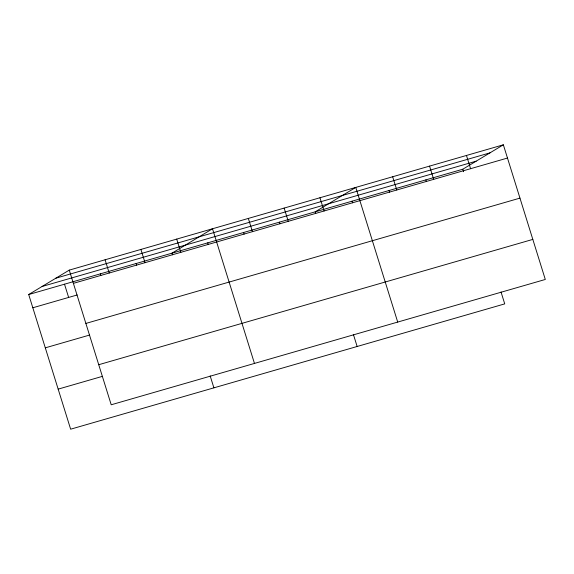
<?xml version="1.0" encoding="UTF-8"?>
<svg xmlns="http://www.w3.org/2000/svg" width="574" height="574" viewBox="0 0 574 574"><rect width="100%" height="100%" fill="white"/><g stroke="black" fill="none" stroke-linecap="round" stroke-linejoin="round"><path stroke-width="0.86" d="M501.016 291.951L504.733 303.883L70.645 429.194L28.7 294.534L69.267 270.117L503.355 144.806L545.3 279.466L111.213 404.778L69.267 270.117M28.7 294.534L462.788 169.222L503.355 144.806M55.879 278.175L489.966 152.863M42.089 286.476L476.176 161.165M73.393 283.355L507.481 158.044M32.826 307.772L77.16 294.971M85.878 323.427L519.965 198.116M45.303 347.844L89.644 335.044M98.735 364.712L532.823 239.401M58.161 389.129L102.502 376.329M466.461 155.454L470.587 168.699M462.788 169.222L463.562 171.705M429.56 166.108L433.686 179.346M425.886 179.87L426.403 181.528M392.666 176.763L396.792 190.001M388.993 190.525L389.509 192.175M397.71 322.071L355.765 187.411L315.198 211.828L315.714 213.485M352.092 201.173L352.608 202.83M319.955 197.75L324.08 210.988M353.426 334.556L357.143 346.488M284.144 208.089L288.27 221.327M279.387 222.167L279.904 223.817M248.334 218.429L252.452 231.666M243.57 232.506L244.086 234.156M254.461 363.428L212.516 228.768L171.949 253.177L172.465 254.834M207.759 242.838L208.276 244.495M176.706 239.1L180.832 252.345M210.177 375.905L213.894 387.845M140.895 249.439L145.021 262.684M136.138 263.516L136.655 265.174M105.085 259.778L109.203 273.023M100.321 273.855L100.837 275.513M64.51 284.195L68.636 297.432"/></g></svg>
